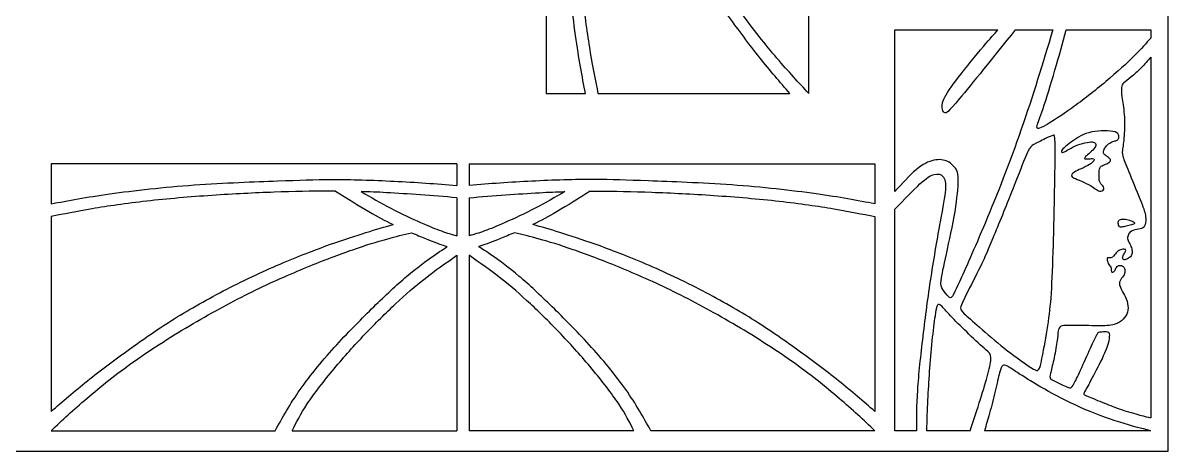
# Model space of a CAD drawing. Extents: x 0 to 80.9, y -7.4 to 60.
# Drawn here: x 62.23 to 80.92, y 0 to 6.98 of the extents above; entities that cross this region are included whole.
import ezdxf

# ---------------------------------------------------------------- set-up
doc = ezdxf.new("R2010")
doc.units = 0
doc.header["$MEASUREMENT"] = 0
doc.layers.add('LAYER_1', color=7, linetype='CONTINUOUS')

msp = doc.modelspace()

# ---------------------------------------------------------------- linework, layer by layer
at = {"layer": 'LAYER_1'}
msp.add_lwpolyline([(43.556, 0), (80.924, 0), (80.924, 36.314), (43.556, 36.314), (43.556, 0)], close=True, dxfattribs=at)
for points, knots in [([(70.769, 12.363), (70.769, 12.363), (70.769, 5.832), (70.769, 5.832), (70.769, 5.832), (70.769, 5.832), (71.41, 5.832), (71.41, 5.832)], [0, 0, 0, 0, 0.333333, 0.333333, 0.333333, 0.333333, 1, 1, 1, 1]), ([(71.41, 5.832), (71.357, 6.114), (71.303, 6.396), (71.249, 6.78), (71.249, 6.78), (71.196, 7.164), (71.142, 7.649), (71.107, 8.137), (71.107, 8.137), (71.072, 8.625), (71.055, 9.114), (71.042, 9.474), (71.042, 9.474), (71.028, 9.834), (71.018, 10.063), (71.018, 10.357), (71.018, 10.357), (71.018, 10.652), (71.028, 11.011), (71.046, 11.356), (71.046, 11.356), (71.063, 11.702), (71.088, 12.032), (71.113, 12.363)], [0, 0, 0, 0, 0.142857, 0.142857, 0.142857, 0.142857, 0.285714, 0.285714, 0.285714, 0.285714, 0.428571, 0.428571, 0.428571, 0.428571, 0.571429, 0.571429, 0.571429, 0.571429, 0.714286, 0.714286, 0.714286, 0.714286, 1, 1, 1, 1]), ([(75.059, 5.832), (74.891, 6.012), (74.724, 6.192), (74.538, 6.409), (74.538, 6.409), (74.352, 6.626), (74.147, 6.88), (73.941, 7.172), (73.941, 7.172), (73.734, 7.464), (73.525, 7.795), (73.335, 8.12), (73.335, 8.12), (73.145, 8.444), (72.974, 8.762), (72.823, 9.07), (72.823, 9.07), (72.672, 9.378), (72.542, 9.676), (72.429, 9.949), (72.429, 9.949), (72.316, 10.223), (72.221, 10.473), (72.147, 10.688), (72.147, 10.688), (72.073, 10.903), (72.019, 11.083), (71.977, 11.234), (71.977, 11.234), (71.935, 11.385), (71.904, 11.508), (71.874, 11.631)], [0, 0, 0, 0, 0.111111, 0.111111, 0.111111, 0.111111, 0.222222, 0.222222, 0.222222, 0.222222, 0.333333, 0.333333, 0.333333, 0.333333, 0.444444, 0.444444, 0.444444, 0.444444, 0.555556, 0.555556, 0.555556, 0.555556, 0.666667, 0.666667, 0.666667, 0.666667, 0.777778, 0.777778, 0.777778, 0.777778, 1, 1, 1, 1]), ([(74.749, 5.832), (74.587, 6.018), (74.426, 6.204), (74.257, 6.417), (74.257, 6.417), (74.087, 6.63), (73.91, 6.869), (73.748, 7.093), (73.748, 7.093), (73.587, 7.316), (73.443, 7.522), (73.288, 7.769), (73.288, 7.769), (73.133, 8.016), (72.967, 8.303), (72.81, 8.605), (72.81, 8.605), (72.653, 8.907), (72.505, 9.223), (72.378, 9.517), (72.378, 9.517), (72.252, 9.812), (72.149, 10.085), (72.066, 10.316), (72.066, 10.316), (71.984, 10.548), (71.922, 10.738), (71.871, 10.901), (71.871, 10.901), (71.821, 11.064), (71.782, 11.2), (71.743, 11.336)], [0, 0, 0, 0, 0.111111, 0.111111, 0.111111, 0.111111, 0.222222, 0.222222, 0.222222, 0.222222, 0.333333, 0.333333, 0.333333, 0.333333, 0.444444, 0.444444, 0.444444, 0.444444, 0.555556, 0.555556, 0.555556, 0.555556, 0.666667, 0.666667, 0.666667, 0.666667, 0.777778, 0.777778, 0.777778, 0.777778, 1, 1, 1, 1]), ([(71.206, 10.413), (71.206, 10.38), (71.206, 10.348), (71.206, 10.315), (71.206, 10.315), (71.206, 10.026), (71.212, 9.734), (71.223, 9.421), (71.223, 9.421), (71.235, 9.108), (71.251, 8.773), (71.275, 8.422), (71.275, 8.422), (71.299, 8.071), (71.33, 7.703), (71.367, 7.371), (71.367, 7.371), (71.404, 7.04), (71.448, 6.744), (71.49, 6.494), (71.49, 6.494), (71.532, 6.243), (71.574, 6.038), (71.615, 5.832)], [0, 0, 0, 0, 0.142857, 0.142857, 0.142857, 0.142857, 0.285714, 0.285714, 0.285714, 0.285714, 0.428571, 0.428571, 0.428571, 0.428571, 0.571429, 0.571429, 0.571429, 0.571429, 0.714286, 0.714286, 0.714286, 0.714286, 1, 1, 1, 1]), ([(76.463, 4.234), (76.463, 4.234), (76.463, 6.869), (76.463, 6.869), (76.463, 6.869), (76.463, 6.869), (78.144, 6.869), (78.144, 6.869)], [0, 0, 0, 0, 0.333333, 0.333333, 0.333333, 0.333333, 1, 1, 1, 1]), ([(79.042, 6.869), (78.879, 6.33), (78.715, 5.79), (78.527, 5.251), (78.527, 5.251), (78.339, 4.711), (78.126, 4.172), (77.942, 3.731), (77.942, 3.731), (77.758, 3.291), (77.603, 2.95), (77.516, 2.761), (77.516, 2.761), (77.429, 2.572), (77.41, 2.534), (77.395, 2.515), (77.395, 2.515), (77.379, 2.496), (77.366, 2.496), (77.339, 2.521), (77.339, 2.521), (77.312, 2.547), (77.27, 2.597), (77.244, 2.635), (77.244, 2.635), (77.218, 2.674), (77.208, 2.701), (77.218, 2.785), (77.218, 2.785), (77.228, 2.869), (77.26, 3.009), (77.305, 3.214), (77.305, 3.214), (77.35, 3.419), (77.408, 3.688), (77.445, 3.909), (77.445, 3.909), (77.481, 4.13), (77.496, 4.301), (77.498, 4.407), (77.498, 4.407), (77.5, 4.512), (77.49, 4.552), (77.462, 4.597), (77.462, 4.597), (77.433, 4.642), (77.387, 4.692), (77.326, 4.723), (77.326, 4.723), (77.264, 4.753), (77.187, 4.763), (77.1, 4.745), (77.1, 4.745), (77.013, 4.726), (76.917, 4.678), (76.809, 4.588), (76.809, 4.588), (76.701, 4.498), (76.582, 4.366), (76.463, 4.234)], [0, 0, 0, 0, 0.0625, 0.0625, 0.0625, 0.0625, 0.125, 0.125, 0.125, 0.125, 0.1875, 0.1875, 0.1875, 0.1875, 0.25, 0.25, 0.25, 0.25, 0.3125, 0.3125, 0.3125, 0.3125, 0.375, 0.375, 0.375, 0.375, 0.4375, 0.4375, 0.4375, 0.4375, 0.5, 0.5, 0.5, 0.5, 0.5625, 0.5625, 0.5625, 0.5625, 0.625, 0.625, 0.625, 0.625, 0.6875, 0.6875, 0.6875, 0.6875, 0.75, 0.75, 0.75, 0.75, 0.8125, 0.8125, 0.8125, 0.8125, 0.875, 0.875, 0.875, 0.875, 1, 1, 1, 1]), ([(78.427, 6.869), (78.069, 6.424), (77.712, 5.978), (77.52, 5.75), (77.52, 5.75), (77.329, 5.523), (77.304, 5.512), (77.284, 5.516), (77.284, 5.516), (77.264, 5.52), (77.249, 5.539), (77.24, 5.574), (77.24, 5.574), (77.231, 5.608), (77.226, 5.658), (77.263, 5.741), (77.263, 5.741), (77.3, 5.824), (77.377, 5.939), (77.5, 6.099), (77.5, 6.099), (77.624, 6.259), (77.793, 6.464), (77.908, 6.6), (77.908, 6.6), (78.023, 6.735), (78.084, 6.802), (78.144, 6.869)], [0, 0, 0, 0, 0.125, 0.125, 0.125, 0.125, 0.25, 0.25, 0.25, 0.25, 0.375, 0.375, 0.375, 0.375, 0.5, 0.5, 0.5, 0.5, 0.625, 0.625, 0.625, 0.625, 0.75, 0.75, 0.75, 0.75, 1, 1, 1, 1]), ([(80.641, 6.738), (80.566, 6.652), (80.491, 6.566), (80.372, 6.448), (80.372, 6.448), (80.253, 6.33), (80.089, 6.179), (79.907, 6.027), (79.907, 6.027), (79.726, 5.874), (79.525, 5.719), (79.352, 5.596), (79.352, 5.596), (79.18, 5.472), (79.035, 5.38), (78.948, 5.328), (78.948, 5.328), (78.86, 5.276), (78.828, 5.263), (78.807, 5.262), (78.807, 5.262), (78.786, 5.261), (78.776, 5.272), (78.786, 5.313), (78.786, 5.313), (78.797, 5.355), (78.828, 5.428), (78.882, 5.586), (78.882, 5.586), (78.935, 5.744), (79.01, 5.987), (79.077, 6.215), (79.077, 6.215), (79.144, 6.443), (79.203, 6.656), (79.261, 6.869)], [0, 0, 0, 0, 0.1, 0.1, 0.1, 0.1, 0.2, 0.2, 0.2, 0.2, 0.3, 0.3, 0.3, 0.3, 0.4, 0.4, 0.4, 0.4, 0.5, 0.5, 0.5, 0.5, 0.6, 0.6, 0.6, 0.6, 0.7, 0.7, 0.7, 0.7, 0.8, 0.8, 0.8, 0.8, 1, 1, 1, 1]), ([(79.261, 6.869), (79.261, 6.869), (80.641, 6.869), (80.641, 6.869), (80.641, 6.869), (80.641, 6.869), (80.641, 6.738), (80.641, 6.738)], [0, 0, 0, 0, 0.333333, 0.333333, 0.333333, 0.333333, 1, 1, 1, 1]), ([(80.641, 6.427), (80.591, 6.366), (80.54, 6.306), (80.484, 6.249), (80.484, 6.249), (80.429, 6.193), (80.368, 6.141), (80.317, 6.099), (80.317, 6.099), (80.265, 6.058), (80.224, 6.028), (80.199, 6.005), (80.199, 6.005), (80.174, 5.982), (80.167, 5.966), (80.164, 5.933), (80.164, 5.933), (80.161, 5.9), (80.162, 5.85), (80.171, 5.776), (80.171, 5.776), (80.181, 5.701), (80.199, 5.603), (80.207, 5.49), (80.207, 5.49), (80.215, 5.377), (80.214, 5.25), (80.206, 5.146), (80.206, 5.146), (80.199, 5.042), (80.184, 4.961), (80.179, 4.908), (80.179, 4.908), (80.173, 4.855), (80.178, 4.83), (80.196, 4.777), (80.196, 4.777), (80.214, 4.724), (80.247, 4.642), (80.302, 4.508), (80.302, 4.508), (80.356, 4.374), (80.434, 4.188), (80.482, 4.065), (80.482, 4.065), (80.531, 3.943), (80.551, 3.883), (80.557, 3.829), (80.557, 3.829), (80.563, 3.775), (80.556, 3.727), (80.548, 3.695), (80.548, 3.695), (80.539, 3.663), (80.53, 3.648), (80.508, 3.637), (80.508, 3.637), (80.485, 3.627), (80.449, 3.621), (80.414, 3.614), (80.414, 3.614), (80.378, 3.607), (80.343, 3.597), (80.319, 3.584), (80.319, 3.584), (80.296, 3.571), (80.284, 3.555), (80.275, 3.534), (80.275, 3.534), (80.267, 3.514), (80.26, 3.49), (80.262, 3.467), (80.262, 3.467), (80.264, 3.445), (80.275, 3.424), (80.288, 3.399), (80.288, 3.399), (80.301, 3.374), (80.317, 3.344), (80.326, 3.318), (80.326, 3.318), (80.334, 3.292), (80.337, 3.269), (80.336, 3.247), (80.336, 3.247), (80.336, 3.224), (80.332, 3.202), (80.32, 3.183), (80.32, 3.183), (80.307, 3.165), (80.285, 3.149), (80.263, 3.137), (80.263, 3.137), (80.241, 3.125), (80.219, 3.116), (80.204, 3.121), (80.204, 3.121), (80.189, 3.126), (80.181, 3.144), (80.181, 3.161), (80.181, 3.161), (80.182, 3.178), (80.191, 3.195), (80.204, 3.215), (80.204, 3.215), (80.216, 3.236), (80.232, 3.26), (80.234, 3.274), (80.234, 3.274), (80.236, 3.288), (80.225, 3.292), (80.204, 3.292), (80.204, 3.292), (80.184, 3.292), (80.155, 3.288), (80.129, 3.275), (80.129, 3.275), (80.103, 3.262), (80.081, 3.24), (80.063, 3.218), (80.063, 3.218), (80.045, 3.196), (80.03, 3.174), (80.014, 3.162), (80.014, 3.162), (79.999, 3.151), (79.982, 3.15), (79.967, 3.151), (79.967, 3.151), (79.953, 3.153), (79.94, 3.157), (79.933, 3.152), (79.933, 3.152), (79.926, 3.147), (79.924, 3.132), (79.928, 3.112), (79.928, 3.112), (79.933, 3.092), (79.944, 3.067), (79.958, 3.045), (79.958, 3.045), (79.972, 3.023), (79.987, 3.005), (79.993, 2.986), (79.993, 2.986), (79.999, 2.967), (79.995, 2.948), (79.998, 2.935), (79.998, 2.935), (80.001, 2.922), (80.011, 2.915), (80.023, 2.918), (80.023, 2.918), (80.035, 2.921), (80.049, 2.934), (80.059, 2.953), (80.059, 2.953), (80.069, 2.971), (80.075, 2.994), (80.09, 3.009), (80.09, 3.009), (80.104, 3.023), (80.127, 3.03), (80.149, 3.028), (80.149, 3.028), (80.17, 3.025), (80.19, 3.015), (80.202, 3), (80.202, 3), (80.213, 2.986), (80.216, 2.967), (80.218, 2.946), (80.218, 2.946), (80.219, 2.925), (80.219, 2.902), (80.206, 2.877), (80.206, 2.877), (80.193, 2.852), (80.167, 2.825), (80.15, 2.798), (80.15, 2.798), (80.134, 2.771), (80.126, 2.745), (80.133, 2.712), (80.133, 2.712), (80.139, 2.678), (80.159, 2.637), (80.18, 2.599), (80.18, 2.599), (80.202, 2.561), (80.225, 2.526), (80.242, 2.481), (80.242, 2.481), (80.259, 2.437), (80.271, 2.383), (80.27, 2.335), (80.27, 2.335), (80.27, 2.287), (80.257, 2.244), (80.234, 2.205), (80.234, 2.205), (80.211, 2.166), (80.178, 2.13), (80.13, 2.102), (80.13, 2.102), (80.082, 2.074), (80.021, 2.053), (79.927, 2.046), (79.927, 2.046), (79.834, 2.038), (79.708, 2.045), (79.584, 2.048), (79.584, 2.048), (79.459, 2.051), (79.336, 2.051), (79.266, 2.049), (79.266, 2.049), (79.197, 2.047), (79.181, 2.042), (79.166, 2.03), (79.166, 2.03), (79.152, 2.018), (79.138, 1.999), (79.13, 1.96), (79.13, 1.96), (79.123, 1.921), (79.12, 1.864), (79.109, 1.779), (79.109, 1.779), (79.097, 1.694), (79.077, 1.582), (79.056, 1.488), (79.056, 1.488), (79.035, 1.394), (79.014, 1.318), (79.003, 1.27), (79.003, 1.27), (78.993, 1.223), (78.993, 1.204), (79, 1.19), (79, 1.19), (79.006, 1.177), (79.02, 1.168), (79.051, 1.152), (79.051, 1.152), (79.082, 1.136), (79.13, 1.112), (79.173, 1.091), (79.173, 1.091), (79.216, 1.071), (79.253, 1.054), (79.28, 1.043), (79.28, 1.043), (79.307, 1.032), (79.322, 1.027), (79.337, 1.033), (79.337, 1.033), (79.352, 1.039), (79.365, 1.055), (79.392, 1.108), (79.392, 1.108), (79.419, 1.16), (79.46, 1.248), (79.513, 1.362), (79.513, 1.362), (79.565, 1.477), (79.629, 1.618), (79.675, 1.719), (79.675, 1.719), (79.721, 1.821), (79.749, 1.883), (79.769, 1.914), (79.769, 1.914), (79.789, 1.945), (79.8, 1.946), (79.825, 1.947), (79.825, 1.947), (79.849, 1.948), (79.887, 1.949), (79.912, 1.948), (79.912, 1.948), (79.937, 1.947), (79.95, 1.944), (79.957, 1.934), (79.957, 1.934), (79.964, 1.923), (79.966, 1.905), (79.964, 1.867), (79.964, 1.867), (79.962, 1.829), (79.956, 1.771), (79.919, 1.674), (79.919, 1.674), (79.882, 1.577), (79.814, 1.442), (79.752, 1.322), (79.752, 1.322), (79.689, 1.202), (79.633, 1.096), (79.598, 1.033), (79.598, 1.033), (79.563, 0.971), (79.549, 0.951), (79.548, 0.937), (79.548, 0.937), (79.547, 0.924), (79.559, 0.916), (79.619, 0.891), (79.619, 0.891), (79.679, 0.865), (79.788, 0.821), (79.883, 0.782), (79.883, 0.782), (79.979, 0.744), (80.062, 0.71), (80.162, 0.677), (80.162, 0.677), (80.262, 0.643), (80.38, 0.61), (80.463, 0.587), (80.463, 0.587), (80.546, 0.565), (80.594, 0.553), (80.641, 0.542)], [0, 0, 0, 0, 0.012195, 0.012195, 0.012195, 0.012195, 0.02439, 0.02439, 0.02439, 0.02439, 0.036585, 0.036585, 0.036585, 0.036585, 0.04878, 0.04878, 0.04878, 0.04878, 0.060976, 0.060976, 0.060976, 0.060976, 0.073171, 0.073171, 0.073171, 0.073171, 0.085366, 0.085366, 0.085366, 0.085366, 0.097561, 0.097561, 0.097561, 0.097561, 0.109756, 0.109756, 0.109756, 0.109756, 0.121951, 0.121951, 0.121951, 0.121951, 0.134146, 0.134146, 0.134146, 0.134146, 0.146341, 0.146341, 0.146341, 0.146341, 0.158537, 0.158537, 0.158537, 0.158537, 0.170732, 0.170732, 0.170732, 0.170732, 0.182927, 0.182927, 0.182927, 0.182927, 0.195122, 0.195122, 0.195122, 0.195122, 0.207317, 0.207317, 0.207317, 0.207317, 0.219512, 0.219512, 0.219512, 0.219512, 0.231707, 0.231707, 0.231707, 0.231707, 0.243902, 0.243902, 0.243902, 0.243902, 0.256098, 0.256098, 0.256098, 0.256098, 0.268293, 0.268293, 0.268293, 0.268293, 0.280488, 0.280488, 0.280488, 0.280488, 0.292683, 0.292683, 0.292683, 0.292683, 0.304878, 0.304878, 0.304878, 0.304878, 0.317073, 0.317073, 0.317073, 0.317073, 0.329268, 0.329268, 0.329268, 0.329268, 0.341463, 0.341463, 0.341463, 0.341463, 0.353659, 0.353659, 0.353659, 0.353659, 0.365854, 0.365854, 0.365854, 0.365854, 0.378049, 0.378049, 0.378049, 0.378049, 0.390244, 0.390244, 0.390244, 0.390244, 0.402439, 0.402439, 0.402439, 0.402439, 0.414634, 0.414634, 0.414634, 0.414634, 0.426829, 0.426829, 0.426829, 0.426829, 0.439024, 0.439024, 0.439024, 0.439024, 0.45122, 0.45122, 0.45122, 0.45122, 0.463415, 0.463415, 0.463415, 0.463415, 0.47561, 0.47561, 0.47561, 0.47561, 0.487805, 0.487805, 0.487805, 0.487805, 0.5, 0.5, 0.5, 0.5, 0.512195, 0.512195, 0.512195, 0.512195, 0.52439, 0.52439, 0.52439, 0.52439, 0.536585, 0.536585, 0.536585, 0.536585, 0.54878, 0.54878, 0.54878, 0.54878, 0.560976, 0.560976, 0.560976, 0.560976, 0.573171, 0.573171, 0.573171, 0.573171, 0.585366, 0.585366, 0.585366, 0.585366, 0.597561, 0.597561, 0.597561, 0.597561, 0.609756, 0.609756, 0.609756, 0.609756, 0.621951, 0.621951, 0.621951, 0.621951, 0.634146, 0.634146, 0.634146, 0.634146, 0.646341, 0.646341, 0.646341, 0.646341, 0.658537, 0.658537, 0.658537, 0.658537, 0.670732, 0.670732, 0.670732, 0.670732, 0.682927, 0.682927, 0.682927, 0.682927, 0.695122, 0.695122, 0.695122, 0.695122, 0.707317, 0.707317, 0.707317, 0.707317, 0.719512, 0.719512, 0.719512, 0.719512, 0.731707, 0.731707, 0.731707, 0.731707, 0.743902, 0.743902, 0.743902, 0.743902, 0.756098, 0.756098, 0.756098, 0.756098, 0.768293, 0.768293, 0.768293, 0.768293, 0.780488, 0.780488, 0.780488, 0.780488, 0.792683, 0.792683, 0.792683, 0.792683, 0.804878, 0.804878, 0.804878, 0.804878, 0.817073, 0.817073, 0.817073, 0.817073, 0.829268, 0.829268, 0.829268, 0.829268, 0.841463, 0.841463, 0.841463, 0.841463, 0.853659, 0.853659, 0.853659, 0.853659, 0.865854, 0.865854, 0.865854, 0.865854, 0.878049, 0.878049, 0.878049, 0.878049, 0.890244, 0.890244, 0.890244, 0.890244, 0.902439, 0.902439, 0.902439, 0.902439, 0.914634, 0.914634, 0.914634, 0.914634, 0.926829, 0.926829, 0.926829, 0.926829, 0.939024, 0.939024, 0.939024, 0.939024, 0.95122, 0.95122, 0.95122, 0.95122, 0.963415, 0.963415, 0.963415, 0.963415, 0.97561, 0.97561, 0.97561, 0.97561, 1, 1, 1, 1]), ([(78.015, 3.359), (78.094, 3.547), (78.214, 3.84), (78.318, 4.1), (78.318, 4.1), (78.422, 4.36), (78.51, 4.588), (78.565, 4.726), (78.565, 4.726), (78.62, 4.863), (78.642, 4.91), (78.665, 4.942), (78.665, 4.942), (78.689, 4.974), (78.714, 4.991), (78.77, 5.021), (78.77, 5.021), (78.826, 5.05), (78.912, 5.093), (78.966, 5.118), (78.966, 5.118), (79.019, 5.143), (79.039, 5.151), (79.053, 5.153), (79.053, 5.153), (79.067, 5.155), (79.076, 5.152), (79.078, 5.019), (79.078, 5.019), (79.081, 4.886), (79.078, 4.624), (79.072, 4.318), (79.072, 4.318), (79.067, 4.013), (79.06, 3.665), (79.051, 3.358), (79.051, 3.358), (79.042, 3.051), (79.032, 2.785), (79.018, 2.577), (79.018, 2.577), (79.004, 2.369), (78.988, 2.219), (78.96, 2.045), (78.96, 2.045), (78.933, 1.871), (78.896, 1.673), (78.872, 1.551), (78.872, 1.551), (78.848, 1.428), (78.837, 1.381), (78.825, 1.352), (78.825, 1.352), (78.813, 1.324), (78.799, 1.313), (78.775, 1.317), (78.775, 1.317), (78.75, 1.322), (78.715, 1.34), (78.625, 1.402), (78.625, 1.402), (78.536, 1.463), (78.393, 1.566), (78.249, 1.68), (78.249, 1.68), (78.106, 1.794), (77.963, 1.919), (77.847, 2.019), (77.847, 2.019), (77.732, 2.118), (77.644, 2.194), (77.595, 2.241), (77.595, 2.241), (77.546, 2.289), (77.535, 2.309), (77.536, 2.335), (77.536, 2.335), (77.536, 2.361), (77.548, 2.393), (77.604, 2.506), (77.604, 2.506), (77.66, 2.619), (77.76, 2.813), (77.829, 2.951), (77.829, 2.951), (77.898, 3.089), (77.936, 3.171), (78.015, 3.359)], [0, 0, 0, 0, 0.043478, 0.043478, 0.043478, 0.043478, 0.086957, 0.086957, 0.086957, 0.086957, 0.130435, 0.130435, 0.130435, 0.130435, 0.173913, 0.173913, 0.173913, 0.173913, 0.217391, 0.217391, 0.217391, 0.217391, 0.26087, 0.26087, 0.26087, 0.26087, 0.304348, 0.304348, 0.304348, 0.304348, 0.347826, 0.347826, 0.347826, 0.347826, 0.391304, 0.391304, 0.391304, 0.391304, 0.434783, 0.434783, 0.434783, 0.434783, 0.478261, 0.478261, 0.478261, 0.478261, 0.521739, 0.521739, 0.521739, 0.521739, 0.565217, 0.565217, 0.565217, 0.565217, 0.608696, 0.608696, 0.608696, 0.608696, 0.652174, 0.652174, 0.652174, 0.652174, 0.695652, 0.695652, 0.695652, 0.695652, 0.73913, 0.73913, 0.73913, 0.73913, 0.782609, 0.782609, 0.782609, 0.782609, 0.826087, 0.826087, 0.826087, 0.826087, 0.869565, 0.869565, 0.869565, 0.869565, 0.913043, 0.913043, 0.913043, 0.913043, 1, 1, 1, 1]), ([(79.394, 5.075), (79.437, 5.105), (79.484, 5.137), (79.54, 5.162), (79.54, 5.162), (79.595, 5.186), (79.66, 5.204), (79.728, 5.214), (79.728, 5.214), (79.797, 5.224), (79.869, 5.228), (79.934, 5.225), (79.934, 5.225), (79.999, 5.221), (80.056, 5.211), (80.087, 5.193), (80.087, 5.193), (80.118, 5.174), (80.123, 5.148), (80.122, 5.127), (80.122, 5.127), (80.12, 5.105), (80.112, 5.089), (80.101, 5.078), (80.101, 5.078), (80.089, 5.068), (80.075, 5.063), (80.056, 5.058), (80.056, 5.058), (80.037, 5.053), (80.012, 5.047), (79.988, 5.034), (79.988, 5.034), (79.964, 5.021), (79.94, 5.002), (79.92, 4.979), (79.92, 4.979), (79.9, 4.955), (79.883, 4.928), (79.874, 4.906), (79.874, 4.906), (79.866, 4.884), (79.865, 4.867), (79.867, 4.858), (79.867, 4.858), (79.869, 4.848), (79.874, 4.845), (79.889, 4.834), (79.889, 4.834), (79.905, 4.823), (79.93, 4.804), (79.949, 4.79), (79.949, 4.79), (79.967, 4.775), (79.978, 4.766), (79.983, 4.756), (79.983, 4.756), (79.988, 4.746), (79.987, 4.735), (79.977, 4.723), (79.977, 4.723), (79.968, 4.712), (79.949, 4.7), (79.924, 4.688), (79.924, 4.688), (79.898, 4.676), (79.866, 4.665), (79.845, 4.654), (79.845, 4.654), (79.824, 4.644), (79.815, 4.634), (79.808, 4.615), (79.808, 4.615), (79.801, 4.596), (79.797, 4.566), (79.796, 4.529), (79.796, 4.529), (79.795, 4.492), (79.797, 4.447), (79.8, 4.42), (79.8, 4.42), (79.804, 4.393), (79.809, 4.384), (79.819, 4.372), (79.819, 4.372), (79.829, 4.359), (79.845, 4.343), (79.856, 4.328), (79.856, 4.328), (79.867, 4.314), (79.874, 4.301), (79.875, 4.289), (79.875, 4.289), (79.877, 4.277), (79.872, 4.266), (79.864, 4.256), (79.864, 4.256), (79.856, 4.247), (79.844, 4.239), (79.828, 4.238), (79.828, 4.238), (79.812, 4.236), (79.792, 4.242), (79.77, 4.255), (79.77, 4.255), (79.748, 4.268), (79.724, 4.289), (79.687, 4.312), (79.687, 4.312), (79.649, 4.335), (79.598, 4.361), (79.547, 4.384), (79.547, 4.384), (79.495, 4.408), (79.444, 4.429), (79.411, 4.444), (79.411, 4.444), (79.378, 4.458), (79.363, 4.465), (79.355, 4.475), (79.355, 4.475), (79.346, 4.485), (79.345, 4.497), (79.351, 4.51), (79.351, 4.51), (79.357, 4.523), (79.369, 4.537), (79.395, 4.552), (79.395, 4.552), (79.421, 4.568), (79.459, 4.585), (79.505, 4.606), (79.505, 4.606), (79.551, 4.627), (79.605, 4.652), (79.642, 4.676), (79.642, 4.676), (79.679, 4.7), (79.7, 4.722), (79.71, 4.735), (79.71, 4.735), (79.72, 4.749), (79.72, 4.753), (79.717, 4.758), (79.717, 4.758), (79.713, 4.763), (79.708, 4.769), (79.69, 4.77), (79.69, 4.77), (79.672, 4.771), (79.641, 4.769), (79.617, 4.767), (79.617, 4.767), (79.593, 4.765), (79.575, 4.765), (79.566, 4.767), (79.566, 4.767), (79.557, 4.77), (79.557, 4.775), (79.563, 4.785), (79.563, 4.785), (79.569, 4.796), (79.582, 4.811), (79.607, 4.833), (79.607, 4.833), (79.632, 4.855), (79.668, 4.883), (79.695, 4.91), (79.695, 4.91), (79.722, 4.937), (79.739, 4.964), (79.742, 4.986), (79.742, 4.986), (79.746, 5.007), (79.736, 5.025), (79.718, 5.034), (79.718, 5.034), (79.7, 5.044), (79.674, 5.045), (79.633, 5.04), (79.633, 5.04), (79.593, 5.035), (79.539, 5.024), (79.487, 5.007), (79.487, 5.007), (79.435, 4.99), (79.384, 4.967), (79.339, 4.943), (79.339, 4.943), (79.295, 4.92), (79.256, 4.895), (79.231, 4.882), (79.231, 4.882), (79.206, 4.869), (79.194, 4.868), (79.187, 4.874), (79.187, 4.874), (79.18, 4.88), (79.176, 4.892), (79.192, 4.912), (79.192, 4.912), (79.207, 4.932), (79.24, 4.96), (79.276, 4.989), (79.276, 4.989), (79.312, 5.017), (79.351, 5.045), (79.394, 5.075)], [0, 0, 0, 0, 0.018868, 0.018868, 0.018868, 0.018868, 0.037736, 0.037736, 0.037736, 0.037736, 0.056604, 0.056604, 0.056604, 0.056604, 0.075472, 0.075472, 0.075472, 0.075472, 0.09434, 0.09434, 0.09434, 0.09434, 0.113208, 0.113208, 0.113208, 0.113208, 0.132075, 0.132075, 0.132075, 0.132075, 0.150943, 0.150943, 0.150943, 0.150943, 0.169811, 0.169811, 0.169811, 0.169811, 0.188679, 0.188679, 0.188679, 0.188679, 0.207547, 0.207547, 0.207547, 0.207547, 0.226415, 0.226415, 0.226415, 0.226415, 0.245283, 0.245283, 0.245283, 0.245283, 0.264151, 0.264151, 0.264151, 0.264151, 0.283019, 0.283019, 0.283019, 0.283019, 0.301887, 0.301887, 0.301887, 0.301887, 0.320755, 0.320755, 0.320755, 0.320755, 0.339623, 0.339623, 0.339623, 0.339623, 0.358491, 0.358491, 0.358491, 0.358491, 0.377358, 0.377358, 0.377358, 0.377358, 0.396226, 0.396226, 0.396226, 0.396226, 0.415094, 0.415094, 0.415094, 0.415094, 0.433962, 0.433962, 0.433962, 0.433962, 0.45283, 0.45283, 0.45283, 0.45283, 0.471698, 0.471698, 0.471698, 0.471698, 0.490566, 0.490566, 0.490566, 0.490566, 0.509434, 0.509434, 0.509434, 0.509434, 0.528302, 0.528302, 0.528302, 0.528302, 0.54717, 0.54717, 0.54717, 0.54717, 0.566038, 0.566038, 0.566038, 0.566038, 0.584906, 0.584906, 0.584906, 0.584906, 0.603774, 0.603774, 0.603774, 0.603774, 0.622642, 0.622642, 0.622642, 0.622642, 0.641509, 0.641509, 0.641509, 0.641509, 0.660377, 0.660377, 0.660377, 0.660377, 0.679245, 0.679245, 0.679245, 0.679245, 0.698113, 0.698113, 0.698113, 0.698113, 0.716981, 0.716981, 0.716981, 0.716981, 0.735849, 0.735849, 0.735849, 0.735849, 0.754717, 0.754717, 0.754717, 0.754717, 0.773585, 0.773585, 0.773585, 0.773585, 0.792453, 0.792453, 0.792453, 0.792453, 0.811321, 0.811321, 0.811321, 0.811321, 0.830189, 0.830189, 0.830189, 0.830189, 0.849057, 0.849057, 0.849057, 0.849057, 0.867925, 0.867925, 0.867925, 0.867925, 0.886792, 0.886792, 0.886792, 0.886792, 0.90566, 0.90566, 0.90566, 0.90566, 0.924528, 0.924528, 0.924528, 0.924528, 0.943396, 0.943396, 0.943396, 0.943396, 0.962264, 0.962264, 0.962264, 0.962264, 1, 1, 1, 1]), ([(69.31, 4.683), (69.31, 4.683), (62.685, 4.683), (62.685, 4.683), (62.685, 4.683), (62.685, 4.683), (62.685, 4.032), (62.685, 4.032)], [0, 0, 0, 0, 0.333333, 0.333333, 0.333333, 0.333333, 1, 1, 1, 1]), ([(69.512, 4.683), (69.512, 4.683), (76.137, 4.683), (76.137, 4.683), (76.137, 4.683), (76.137, 4.683), (76.137, 4.032), (76.137, 4.032)], [0, 0, 0, 0, 0.333333, 0.333333, 0.333333, 0.333333, 1, 1, 1, 1]), ([(76.463, 3.946), (76.614, 4.102), (76.764, 4.259), (76.872, 4.358), (76.872, 4.358), (76.98, 4.456), (77.044, 4.496), (77.103, 4.511), (77.103, 4.511), (77.161, 4.527), (77.214, 4.519), (77.247, 4.481), (77.247, 4.481), (77.281, 4.443), (77.295, 4.376), (77.287, 4.262), (77.287, 4.262), (77.279, 4.148), (77.247, 3.987), (77.202, 3.742), (77.202, 3.742), (77.157, 3.496), (77.099, 3.166), (77.049, 2.839), (77.049, 2.839), (76.998, 2.513), (76.957, 2.191), (76.919, 1.875), (76.919, 1.875), (76.881, 1.559), (76.848, 1.25), (76.831, 0.994), (76.831, 0.994), (76.814, 0.738), (76.814, 0.535), (76.814, 0.332)], [0, 0, 0, 0, 0.1, 0.1, 0.1, 0.1, 0.2, 0.2, 0.2, 0.2, 0.3, 0.3, 0.3, 0.3, 0.4, 0.4, 0.4, 0.4, 0.5, 0.5, 0.5, 0.5, 0.6, 0.6, 0.6, 0.6, 0.7, 0.7, 0.7, 0.7, 0.8, 0.8, 0.8, 0.8, 1, 1, 1, 1]), ([(62.685, 4.032), (62.971, 4.087), (63.257, 4.141), (63.647, 4.196), (63.647, 4.196), (64.036, 4.25), (64.529, 4.305), (65.023, 4.341), (65.023, 4.341), (65.518, 4.376), (66.015, 4.393), (66.38, 4.407), (66.38, 4.407), (66.744, 4.42), (66.977, 4.431), (67.276, 4.431), (67.276, 4.431), (67.574, 4.431), (67.939, 4.42), (68.289, 4.402), (68.289, 4.402), (68.639, 4.385), (68.975, 4.359), (69.31, 4.334)], [0, 0, 0, 0, 0.142857, 0.142857, 0.142857, 0.142857, 0.285714, 0.285714, 0.285714, 0.285714, 0.428571, 0.428571, 0.428571, 0.428571, 0.571429, 0.571429, 0.571429, 0.571429, 0.714286, 0.714286, 0.714286, 0.714286, 1, 1, 1, 1]), ([(76.137, 4.032), (75.851, 4.087), (75.564, 4.141), (75.175, 4.196), (75.175, 4.196), (74.786, 4.25), (74.293, 4.305), (73.799, 4.341), (73.799, 4.341), (73.304, 4.376), (72.807, 4.393), (72.442, 4.407), (72.442, 4.407), (72.078, 4.42), (71.845, 4.431), (71.546, 4.431), (71.546, 4.431), (71.248, 4.431), (70.883, 4.42), (70.533, 4.402), (70.533, 4.402), (70.183, 4.385), (69.847, 4.359), (69.512, 4.334)], [0, 0, 0, 0, 0.142857, 0.142857, 0.142857, 0.142857, 0.285714, 0.285714, 0.285714, 0.285714, 0.428571, 0.428571, 0.428571, 0.428571, 0.571429, 0.571429, 0.571429, 0.571429, 0.714286, 0.714286, 0.714286, 0.714286, 1, 1, 1, 1]), ([(67.332, 4.24), (67.299, 4.24), (67.266, 4.24), (67.233, 4.24), (67.233, 4.24), (66.939, 4.24), (66.644, 4.234), (66.326, 4.222), (66.326, 4.222), (66.009, 4.211), (65.669, 4.194), (65.313, 4.17), (65.313, 4.17), (64.956, 4.146), (64.583, 4.114), (64.247, 4.077), (64.247, 4.077), (63.91, 4.039), (63.611, 3.995), (63.356, 3.952), (63.356, 3.952), (63.102, 3.909), (62.894, 3.867), (62.685, 3.825)], [0, 0, 0, 0, 0.142857, 0.142857, 0.142857, 0.142857, 0.285714, 0.285714, 0.285714, 0.285714, 0.428571, 0.428571, 0.428571, 0.428571, 0.571429, 0.571429, 0.571429, 0.571429, 0.714286, 0.714286, 0.714286, 0.714286, 1, 1, 1, 1]), ([(67.332, 4.24), (67.52, 4.121), (67.707, 4.003), (67.874, 3.906), (67.874, 3.906), (68.014, 3.824), (68.139, 3.758), (68.269, 3.696)], [0, 0, 0, 0, 0.333333, 0.333333, 0.333333, 0.333333, 1, 1, 1, 1]), ([(69.31, 4.133), (68.91, 4.165), (68.509, 4.196), (68.163, 4.215), (68.163, 4.215), (68.016, 4.223), (67.879, 4.229), (67.747, 4.233)], [0, 0, 0, 0, 0.333333, 0.333333, 0.333333, 0.333333, 1, 1, 1, 1]), ([(67.747, 4.233), (67.906, 4.14), (68.064, 4.047), (68.232, 3.96), (68.232, 3.96), (68.4, 3.873), (68.578, 3.792), (68.72, 3.73), (68.72, 3.73), (68.861, 3.668), (68.966, 3.624), (69.058, 3.59), (69.058, 3.59), (69.151, 3.557), (69.23, 3.534), (69.31, 3.511)], [0, 0, 0, 0, 0.2, 0.2, 0.2, 0.2, 0.4, 0.4, 0.4, 0.4, 0.6, 0.6, 0.6, 0.6, 1, 1, 1, 1]), ([(69.512, 4.133), (69.912, 4.165), (70.313, 4.196), (70.659, 4.215), (70.659, 4.215), (70.806, 4.223), (70.943, 4.229), (71.074, 4.233)], [0, 0, 0, 0, 0.333333, 0.333333, 0.333333, 0.333333, 1, 1, 1, 1]), ([(71.074, 4.233), (70.916, 4.14), (70.758, 4.047), (70.59, 3.96), (70.59, 3.96), (70.422, 3.873), (70.243, 3.792), (70.102, 3.73), (70.102, 3.73), (69.961, 3.668), (69.856, 3.624), (69.764, 3.59), (69.764, 3.59), (69.671, 3.557), (69.592, 3.534), (69.512, 3.511)], [0, 0, 0, 0, 0.2, 0.2, 0.2, 0.2, 0.4, 0.4, 0.4, 0.4, 0.6, 0.6, 0.6, 0.6, 1, 1, 1, 1]), ([(71.49, 4.24), (71.302, 4.121), (71.114, 4.003), (70.948, 3.906), (70.948, 3.906), (70.808, 3.824), (70.683, 3.758), (70.553, 3.696)], [0, 0, 0, 0, 0.333333, 0.333333, 0.333333, 0.333333, 1, 1, 1, 1]), ([(71.49, 4.24), (71.523, 4.24), (71.556, 4.24), (71.589, 4.24), (71.589, 4.24), (71.883, 4.24), (72.178, 4.234), (72.496, 4.222), (72.496, 4.222), (72.813, 4.211), (73.153, 4.194), (73.509, 4.17), (73.509, 4.17), (73.866, 4.146), (74.239, 4.114), (74.575, 4.077), (74.575, 4.077), (74.912, 4.039), (75.211, 3.995), (75.465, 3.952), (75.465, 3.952), (75.72, 3.909), (75.928, 3.867), (76.137, 3.825)], [0, 0, 0, 0, 0.142857, 0.142857, 0.142857, 0.142857, 0.285714, 0.285714, 0.285714, 0.285714, 0.428571, 0.428571, 0.428571, 0.428571, 0.571429, 0.571429, 0.571429, 0.571429, 0.714286, 0.714286, 0.714286, 0.714286, 1, 1, 1, 1]), ([(76.814, 0.332), (76.814, 0.332), (76.463, 0.332), (76.463, 0.332), (76.463, 0.332), (76.463, 0.332), (76.463, 3.946), (76.463, 3.946)], [0, 0, 0, 0, 0.333333, 0.333333, 0.333333, 0.333333, 1, 1, 1, 1]), ([(80.296, 3.766), (80.267, 3.776), (80.238, 3.783), (80.209, 3.784), (80.209, 3.784), (80.179, 3.785), (80.148, 3.782), (80.131, 3.77), (80.131, 3.77), (80.113, 3.759), (80.109, 3.74), (80.11, 3.718), (80.11, 3.718), (80.111, 3.696), (80.118, 3.671), (80.133, 3.66), (80.133, 3.66), (80.148, 3.65), (80.173, 3.653), (80.2, 3.659), (80.2, 3.659), (80.226, 3.665), (80.255, 3.674), (80.284, 3.681), (80.284, 3.681), (80.312, 3.688), (80.34, 3.695), (80.358, 3.702), (80.358, 3.702), (80.375, 3.709), (80.381, 3.718), (80.369, 3.729), (80.369, 3.729), (80.356, 3.741), (80.326, 3.755), (80.296, 3.766)], [0, 0, 0, 0, 0.1, 0.1, 0.1, 0.1, 0.2, 0.2, 0.2, 0.2, 0.3, 0.3, 0.3, 0.3, 0.4, 0.4, 0.4, 0.4, 0.5, 0.5, 0.5, 0.5, 0.6, 0.6, 0.6, 0.6, 0.7, 0.7, 0.7, 0.7, 0.8, 0.8, 0.8, 0.8, 1, 1, 1, 1]), ([(62.685, 0.646), (62.874, 0.81), (63.062, 0.973), (63.278, 1.145), (63.278, 1.145), (63.494, 1.317), (63.737, 1.497), (63.964, 1.661), (63.964, 1.661), (64.19, 1.824), (64.4, 1.971), (64.65, 2.128), (64.65, 2.128), (64.901, 2.285), (65.192, 2.453), (65.498, 2.612), (65.498, 2.612), (65.804, 2.772), (66.125, 2.923), (66.424, 3.05), (66.424, 3.05), (66.722, 3.178), (66.999, 3.283), (67.234, 3.367), (67.234, 3.367), (67.469, 3.451), (67.661, 3.514), (67.827, 3.565), (67.827, 3.565), (67.992, 3.616), (68.13, 3.656), (68.269, 3.696)], [0, 0, 0, 0, 0.111111, 0.111111, 0.111111, 0.111111, 0.222222, 0.222222, 0.222222, 0.222222, 0.333333, 0.333333, 0.333333, 0.333333, 0.444444, 0.444444, 0.444444, 0.444444, 0.555556, 0.555556, 0.555556, 0.555556, 0.666667, 0.666667, 0.666667, 0.666667, 0.777778, 0.777778, 0.777778, 0.777778, 1, 1, 1, 1]), ([(62.685, 0.332), (62.868, 0.502), (63.05, 0.671), (63.27, 0.86), (63.27, 0.86), (63.49, 1.049), (63.748, 1.256), (64.045, 1.466), (64.045, 1.466), (64.341, 1.675), (64.677, 1.887), (65.006, 2.08), (65.006, 2.08), (65.335, 2.273), (65.658, 2.447), (65.97, 2.6), (65.97, 2.6), (66.282, 2.753), (66.584, 2.885), (66.862, 2.999), (66.862, 2.999), (67.139, 3.113), (67.393, 3.21), (67.611, 3.285), (67.611, 3.285), (67.829, 3.361), (68.011, 3.415), (68.165, 3.458), (68.165, 3.458), (68.318, 3.501), (68.443, 3.531), (68.568, 3.562)], [0, 0, 0, 0, 0.111111, 0.111111, 0.111111, 0.111111, 0.222222, 0.222222, 0.222222, 0.222222, 0.333333, 0.333333, 0.333333, 0.333333, 0.444444, 0.444444, 0.444444, 0.444444, 0.555556, 0.555556, 0.555556, 0.555556, 0.666667, 0.666667, 0.666667, 0.666667, 0.777778, 0.777778, 0.777778, 0.777778, 1, 1, 1, 1]), ([(68.568, 3.562), (68.649, 3.528), (68.727, 3.496), (68.797, 3.468), (68.797, 3.468), (68.933, 3.414), (69.036, 3.374), (69.117, 3.347), (69.117, 3.347), (69.13, 3.343), (69.143, 3.338), (69.155, 3.334)], [0, 0, 0, 0, 0.25, 0.25, 0.25, 0.25, 0.5, 0.5, 0.5, 0.5, 1, 1, 1, 1]), ([(70.254, 3.562), (70.173, 3.528), (70.095, 3.496), (70.024, 3.468), (70.024, 3.468), (69.889, 3.414), (69.785, 3.374), (69.705, 3.347), (69.705, 3.347), (69.692, 3.343), (69.679, 3.338), (69.667, 3.334)], [0, 0, 0, 0, 0.25, 0.25, 0.25, 0.25, 0.5, 0.5, 0.5, 0.5, 1, 1, 1, 1]), ([(76.137, 0.332), (75.954, 0.502), (75.772, 0.671), (75.552, 0.86), (75.552, 0.86), (75.332, 1.049), (75.074, 1.256), (74.777, 1.466), (74.777, 1.466), (74.481, 1.675), (74.145, 1.887), (73.816, 2.08), (73.816, 2.08), (73.487, 2.273), (73.164, 2.447), (72.852, 2.6), (72.852, 2.6), (72.54, 2.753), (72.238, 2.885), (71.96, 2.999), (71.96, 2.999), (71.682, 3.113), (71.429, 3.21), (71.211, 3.285), (71.211, 3.285), (70.993, 3.361), (70.81, 3.415), (70.657, 3.458), (70.657, 3.458), (70.504, 3.501), (70.379, 3.531), (70.254, 3.562)], [0, 0, 0, 0, 0.111111, 0.111111, 0.111111, 0.111111, 0.222222, 0.222222, 0.222222, 0.222222, 0.333333, 0.333333, 0.333333, 0.333333, 0.444444, 0.444444, 0.444444, 0.444444, 0.555556, 0.555556, 0.555556, 0.555556, 0.666667, 0.666667, 0.666667, 0.666667, 0.777778, 0.777778, 0.777778, 0.777778, 1, 1, 1, 1]), ([(76.137, 0.646), (75.948, 0.81), (75.759, 0.973), (75.544, 1.145), (75.544, 1.145), (75.328, 1.317), (75.084, 1.497), (74.858, 1.661), (74.858, 1.661), (74.632, 1.824), (74.422, 1.971), (74.172, 2.128), (74.172, 2.128), (73.921, 2.285), (73.63, 2.453), (73.324, 2.612), (73.324, 2.612), (73.018, 2.772), (72.697, 2.923), (72.398, 3.05), (72.398, 3.05), (72.1, 3.178), (71.823, 3.283), (71.588, 3.367), (71.588, 3.367), (71.353, 3.451), (71.16, 3.514), (70.995, 3.565), (70.995, 3.565), (70.83, 3.616), (70.691, 3.656), (70.553, 3.696)], [0, 0, 0, 0, 0.111111, 0.111111, 0.111111, 0.111111, 0.222222, 0.222222, 0.222222, 0.222222, 0.333333, 0.333333, 0.333333, 0.333333, 0.444444, 0.444444, 0.444444, 0.444444, 0.555556, 0.555556, 0.555556, 0.555556, 0.666667, 0.666667, 0.666667, 0.666667, 0.777778, 0.777778, 0.777778, 0.777778, 1, 1, 1, 1]), ([(66.345, 0.332), (66.465, 0.548), (66.584, 0.764), (66.753, 1.003), (66.753, 1.003), (66.921, 1.242), (67.139, 1.504), (67.35, 1.735), (67.35, 1.735), (67.561, 1.967), (67.764, 2.168), (67.955, 2.354), (67.955, 2.354), (68.146, 2.539), (68.324, 2.709), (68.491, 2.85), (68.491, 2.85), (68.659, 2.992), (68.816, 3.105), (68.925, 3.181), (68.925, 3.181), (69.034, 3.257), (69.094, 3.296), (69.155, 3.334)], [0, 0, 0, 0, 0.142857, 0.142857, 0.142857, 0.142857, 0.285714, 0.285714, 0.285714, 0.285714, 0.428571, 0.428571, 0.428571, 0.428571, 0.571429, 0.571429, 0.571429, 0.571429, 0.714286, 0.714286, 0.714286, 0.714286, 1, 1, 1, 1]), ([(66.622, 0.332), (66.689, 0.466), (66.756, 0.6), (66.869, 0.77), (66.869, 0.77), (66.982, 0.94), (67.142, 1.145), (67.306, 1.342), (67.306, 1.342), (67.471, 1.539), (67.64, 1.728), (67.81, 1.906), (67.81, 1.906), (67.98, 2.084), (68.15, 2.252), (68.311, 2.403), (68.311, 2.403), (68.473, 2.554), (68.626, 2.688), (68.791, 2.817), (68.791, 2.817), (68.956, 2.946), (69.133, 3.069), (69.31, 3.193)], [0, 0, 0, 0, 0.142857, 0.142857, 0.142857, 0.142857, 0.285714, 0.285714, 0.285714, 0.285714, 0.428571, 0.428571, 0.428571, 0.428571, 0.571429, 0.571429, 0.571429, 0.571429, 0.714286, 0.714286, 0.714286, 0.714286, 1, 1, 1, 1]), ([(72.2, 0.332), (72.133, 0.466), (72.066, 0.6), (71.953, 0.77), (71.953, 0.77), (71.84, 0.94), (71.68, 1.145), (71.516, 1.342), (71.516, 1.342), (71.351, 1.539), (71.181, 1.728), (71.012, 1.906), (71.012, 1.906), (70.842, 2.084), (70.672, 2.252), (70.511, 2.403), (70.511, 2.403), (70.349, 2.554), (70.196, 2.688), (70.031, 2.817), (70.031, 2.817), (69.866, 2.946), (69.689, 3.069), (69.512, 3.193)], [0, 0, 0, 0, 0.142857, 0.142857, 0.142857, 0.142857, 0.285714, 0.285714, 0.285714, 0.285714, 0.428571, 0.428571, 0.428571, 0.428571, 0.571429, 0.571429, 0.571429, 0.571429, 0.714286, 0.714286, 0.714286, 0.714286, 1, 1, 1, 1]), ([(72.477, 0.332), (72.357, 0.548), (72.238, 0.764), (72.069, 1.003), (72.069, 1.003), (71.9, 1.242), (71.682, 1.504), (71.472, 1.735), (71.472, 1.735), (71.261, 1.967), (71.058, 2.168), (70.867, 2.354), (70.867, 2.354), (70.676, 2.539), (70.498, 2.709), (70.33, 2.85), (70.33, 2.85), (70.163, 2.992), (70.006, 3.105), (69.897, 3.181), (69.897, 3.181), (69.788, 3.257), (69.728, 3.296), (69.667, 3.334)], [0, 0, 0, 0, 0.142857, 0.142857, 0.142857, 0.142857, 0.285714, 0.285714, 0.285714, 0.285714, 0.428571, 0.428571, 0.428571, 0.428571, 0.571429, 0.571429, 0.571429, 0.571429, 0.714286, 0.714286, 0.714286, 0.714286, 1, 1, 1, 1]), ([(77.693, 0.332), (77.751, 0.51), (77.81, 0.687), (77.86, 0.845), (77.86, 0.845), (77.91, 1.003), (77.952, 1.141), (77.982, 1.257), (77.982, 1.257), (78.013, 1.373), (78.031, 1.467), (78.03, 1.524), (78.03, 1.524), (78.029, 1.58), (78.008, 1.599), (77.945, 1.657), (77.945, 1.657), (77.881, 1.714), (77.774, 1.81), (77.673, 1.907), (77.673, 1.907), (77.571, 2.003), (77.475, 2.099), (77.4, 2.178), (77.4, 2.178), (77.325, 2.258), (77.27, 2.321), (77.233, 2.357), (77.233, 2.357), (77.195, 2.394), (77.174, 2.404), (77.158, 2.381), (77.158, 2.381), (77.143, 2.358), (77.132, 2.302), (77.118, 2.201), (77.118, 2.201), (77.103, 2.101), (77.084, 1.957), (77.067, 1.796), (77.067, 1.796), (77.051, 1.635), (77.036, 1.457), (77.025, 1.296), (77.025, 1.296), (77.013, 1.135), (77.005, 0.991), (76.997, 0.833), (76.997, 0.833), (76.99, 0.675), (76.984, 0.503), (76.977, 0.332)], [0, 0, 0, 0, 0.071429, 0.071429, 0.071429, 0.071429, 0.142857, 0.142857, 0.142857, 0.142857, 0.214286, 0.214286, 0.214286, 0.214286, 0.285714, 0.285714, 0.285714, 0.285714, 0.357143, 0.357143, 0.357143, 0.357143, 0.428571, 0.428571, 0.428571, 0.428571, 0.5, 0.5, 0.5, 0.5, 0.571429, 0.571429, 0.571429, 0.571429, 0.642857, 0.642857, 0.642857, 0.642857, 0.714286, 0.714286, 0.714286, 0.714286, 0.785714, 0.785714, 0.785714, 0.785714, 0.857143, 0.857143, 0.857143, 0.857143, 1, 1, 1, 1]), ([(80.641, 0.332), (80.487, 0.369), (80.332, 0.407), (80.135, 0.47), (80.135, 0.47), (79.939, 0.533), (79.7, 0.62), (79.485, 0.716), (79.485, 0.716), (79.27, 0.811), (79.077, 0.913), (78.91, 1.008), (78.91, 1.008), (78.743, 1.103), (78.6, 1.191), (78.5, 1.256), (78.5, 1.256), (78.4, 1.321), (78.341, 1.363), (78.301, 1.385), (78.301, 1.385), (78.262, 1.407), (78.241, 1.409), (78.223, 1.394), (78.223, 1.394), (78.205, 1.38), (78.19, 1.348), (78.172, 1.278), (78.172, 1.278), (78.153, 1.208), (78.13, 1.099), (78.102, 0.979), (78.102, 0.979), (78.073, 0.859), (78.04, 0.727), (78.01, 0.617), (78.01, 0.617), (77.979, 0.507), (77.952, 0.42), (77.925, 0.332)], [0, 0, 0, 0, 0.090909, 0.090909, 0.090909, 0.090909, 0.181818, 0.181818, 0.181818, 0.181818, 0.272727, 0.272727, 0.272727, 0.272727, 0.363636, 0.363636, 0.363636, 0.363636, 0.454545, 0.454545, 0.454545, 0.454545, 0.545455, 0.545455, 0.545455, 0.545455, 0.636364, 0.636364, 0.636364, 0.636364, 0.727273, 0.727273, 0.727273, 0.727273, 0.818182, 0.818182, 0.818182, 0.818182, 1, 1, 1, 1])]:
    msp.add_open_spline(points, degree=3, knots=knots, dxfattribs=at)
for points in [[(75.059, 5.832), (75.059, 5.832), (75.059, 9.44), (75.059, 9.44)], [(78.427, 6.869), (78.427, 6.869), (79.042, 6.869), (79.042, 6.869)], [(80.641, 6.427), (80.641, 6.427), (80.641, 0.542), (80.641, 0.542)], [(71.615, 5.832), (71.615, 5.832), (74.749, 5.832), (74.749, 5.832)], [(69.31, 4.683), (69.31, 4.683), (69.31, 4.334), (69.31, 4.334)], [(69.512, 4.683), (69.512, 4.683), (69.512, 4.334), (69.512, 4.334)], [(69.31, 4.133), (69.31, 4.133), (69.31, 3.511), (69.31, 3.511)], [(69.512, 4.133), (69.512, 4.133), (69.512, 3.511), (69.512, 3.511)], [(62.685, 3.825), (62.685, 3.825), (62.685, 0.646), (62.685, 0.646)], [(76.137, 3.825), (76.137, 3.825), (76.137, 0.646), (76.137, 0.646)], [(69.31, 3.193), (69.31, 3.193), (69.31, 0.332), (69.31, 0.332)], [(69.512, 3.193), (69.512, 3.193), (69.512, 0.332), (69.512, 0.332)], [(62.685, 0.332), (62.685, 0.332), (66.345, 0.332), (66.345, 0.332)], [(66.622, 0.332), (66.622, 0.332), (69.31, 0.332), (69.31, 0.332)], [(72.2, 0.332), (72.2, 0.332), (69.512, 0.332), (69.512, 0.332)], [(76.137, 0.332), (76.137, 0.332), (72.477, 0.332), (72.477, 0.332)], [(77.693, 0.332), (77.693, 0.332), (76.977, 0.332), (76.977, 0.332)], [(80.641, 0.332), (80.641, 0.332), (77.925, 0.332), (77.925, 0.332)]]:
    msp.add_open_spline(points, degree=3, dxfattribs=at)

doc.saveas('drawing.dxf')
